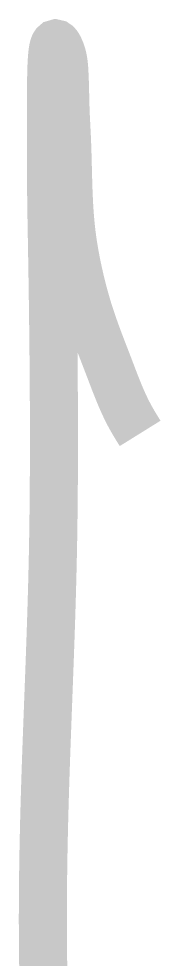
# Model space of a CAD drawing. Extents: x -192823 to 24985, y 78808 to 102574.
# Drawn here: x -67066.8 to -67021.9, y 93472.6 to 93763.5 of the extents above; entities that cross this region are included whole.
import ezdxf
from ezdxf.enums import TextEntityAlignment as Align

# ---------------------------------------------------------------- set-up
doc = ezdxf.new("R2010")
doc.units = 0
doc.header["$LTSCALE"] = 5
doc.header["$MEASUREMENT"] = 0
doc.layers.get('0').update_dxf_attribs({"linetype": 'CONTINUOUS', "lineweight": 25})
for name, color, linetype, lineweight in [('ISO', 153, 'CONTINUOUS', 15), ('LC ISO', 153, 'CONTINUOUS', 13), ('LC Net thay', 7, 'CONTINUOUS', 25), ('LC Text1', 3, 'CONTINUOUS', 20)]:
    doc.layers.add(name, color=color, linetype=linetype, lineweight=lineweight)
doc.styles.add('Khungten', font='', dxfattribs={"width": 0.9, "height": 5000})
doc.styles.add('Title', font='', dxfattribs={"width": 0.8})
doc.styles.get('Khungten').set_extended_font_data('.VnAvantH')
doc.styles.get('Title').set_extended_font_data('.VnBlackH')

# ---------------------------------------------------------------- blocks, each defined once
blk = doc.blocks.new('Mr. Giang')
at = {"layer": 'LC ISO', "const_width": 50}
blk.add_lwpolyline([(1171.784686251079, 1305.292677754653), (1170.815028960234, 1306.849628046077), (1169.846947660294, 1308.407401749842), (1168.882018342166, 1309.966822278286), (1167.921816996759, 1311.528713043764), (1166.967919614975, 1313.093897458588), (1166.021902187719, 1314.663198935111), (1165.085340705898, 1316.237440885674), (1164.159811160425, 1317.817446722631), (1163.246889542196, 1319.404039858292), (1162.018787433621, 1321.591210227637), (1161.465084914093, 1322.600234475546), (1160.597984542449, 1324.210757690339), (1159.746297524758, 1325.829309316501), (1158.909452406014, 1327.455575656083), (1158.086877731201, 1329.089243011079), (1157.278002045307, 1330.729997683556), (1156.482253893326, 1332.377525975518), (1155.699061820243, 1334.031514189021), (1154.927854371055, 1335.691648626097), (1154.16806009074, 1337.357615588742), (1153.419107524294, 1339.029101379036), (1152.680425216704, 1340.705792298971), (1151.951441712966, 1342.387374650614), (1151.231585558059, 1344.073534735972), (1150.520285296977, 1345.763958857081), (1149.816969474706, 1347.458333315966), (1149.121066636244, 1349.156344414689), (1148.432005326574, 1350.857678455245), (1147.749214090684, 1352.562021739686), (1147.072121473564, 1354.269060570048), (1146.400156020205, 1355.978481248353), (1145.732746275597, 1357.689970076637), (1145.069320784727, 1359.403213356923), (1144.409308092585, 1361.117897391248), (1143.752136744164, 1362.833708481662), (1143.097235284442, 1364.550332930161), (1142.444032258422, 1366.267457038807), (1141.791956211083, 1367.984767109625), (1141.140435687421, 1369.701949444636), (1140.488899232421, 1371.418690345877), (1139.836775391076, 1373.134676115383), (1139.019420543576, 1375.279436908119), (1138.528543368101, 1376.563163757183), (1137.871974871043, 1378.275427481358), (1137.214121251769, 1379.986586882864), (1136.555318931005, 1381.69684597755), (1135.895904329469, 1383.406408781253), (1135.236213867884, 1385.115479309812), (1134.576583966972, 1386.824261579091), (1133.917351047457, 1388.532959604926), (1133.25885153006, 1390.241777403169), (1132.601421835504, 1391.950918989656), (1131.945398384507, 1393.660588380239), (1131.291117597799, 1395.370989590768), (1130.394761457805, 1397.724844192521), (1129.98912660247, 1398.794797673873), (1129.342040941011, 1400.508521199108), (1128.697919773086, 1402.223558260582), (1128.057023288548, 1403.939968635495), (1127.419611677259, 1405.657812101045), (1126.785945129074, 1407.377148434419), (1126.15628383385, 1409.098037412831), (1125.530887981447, 1410.820538813495), (1124.910017761722, 1412.544712413595), (1124.293933364536, 1414.270617990347), (1123.682894979737, 1415.998315320935), (1123.077162797189, 1417.727864182559), (1122.476997006757, 1419.459324352447), (1121.882657798286, 1421.19275560777), (1121.294405361641, 1422.928217725757), (1120.712499886676, 1424.66577048358), (1120.13720156325, 1426.405473658465), (1119.568770581224, 1428.147387027613), (1119.007467130453, 1429.89157036821), (1118.623564208795, 1431.099242487387), (1117.907160873819, 1433.386947549619), (1117.368249966037, 1435.138126427644), (1116.836748542315, 1436.89157616673), (1116.312588074202, 1438.647253346512), (1115.795700033245, 1440.405114546592), (1115.286015890997, 1442.165116346601), (1114.783467119001, 1443.927215326157), (1114.287985188805, 1445.691368064865), (1113.799501571964, 1447.45753114237), (1113.317947740016, 1449.225661138262), (1112.843255164514, 1450.995714632157), (1112.37535531701, 1452.767648203703), (1111.914179669046, 1454.541418432488), (1111.459659692174, 1456.316981898144), (1111.011726857941, 1458.094295180305), (1110.570312637896, 1459.873314858557), (1110.135348503585, 1461.653997512534), (1109.706765926558, 1463.436299721853), (1109.284496378361, 1465.220178066132), (1108.868471330546, 1467.005589124988), (1108.458622254656, 1468.79248947804), (1108.054880622245, 1470.580835704904), (1107.657177904857, 1472.370584385199), (1107.423608637495, 1473.435095610516), (1106.879718084283, 1475.954130743835), (1106.500134206338, 1477.747887737543), (1106.126850396573, 1479.542953127008), (1105.760020637211, 1481.339316591507), (1105.399798910463, 1483.136967810319), (1105.046339198549, 1484.935896462723), (1104.699795483687, 1486.736092228012), (1104.360321748091, 1488.53754478545), (1104.028071973979, 1490.340243814315), (1103.703200143577, 1492.144178993915), (1103.385860239088, 1493.949340003498), (1103.076206242744, 1495.755716522373), (1102.774392136749, 1497.563298229804), (1102.480571903331, 1499.372074805068), (1102.194899524698, 1501.18203592746), (1101.917528983076, 1502.993171276241), (1101.648614260674, 1504.805470530708), (1101.388309339715, 1506.618923370136), (1101.136768202415, 1508.433519473805), (1100.894144830993, 1510.249248521007), (1100.660593207665, 1512.066100191007), (1100.533976155314, 1513.082789378315), (1100.221124128986, 1515.703113522146), (1100.014950775349, 1517.523207045829), (1099.817500297305, 1519.344300641052), (1099.628531376657, 1521.166350689624), (1099.447802695216, 1522.98931357338), (1099.275072934789, 1524.813145674142), (1099.110100777181, 1526.637803373748), (1098.952644904202, 1528.463243054019), (1098.802463997656, 1530.289421096764), (1098.659316739351, 1532.116293883833), (1098.522961811094, 1533.943817797034), (1098.393157894692, 1535.771949218204), (1098.269663671949, 1537.600644529166), (1098.152237824681, 1539.42986011174), (1098.040639034685, 1541.259552347764), (1097.934625983774, 1543.089677619061), (1097.833957353755, 1544.920192307451), (1097.738391826435, 1546.751052794772), (1097.647688083618, 1548.582215462832), (1097.561604807113, 1550.413636693468), (1097.468487876625, 1552.508902269745), (1097.40233305064, 1554.077083019635), (1097.328651042347, 1555.909042586056), (1097.258600626255, 1557.741133278877), (1097.191927768473, 1559.573336821844), (1097.128378435094, 1561.40563493869), (1097.06769859222, 1563.238009353144), (1097.009634205954, 1565.070441788939), (1096.953931242393, 1566.902913969805), (1096.900335667634, 1568.735407619475), (1096.84859344778, 1570.567904461666), (1096.798450548931, 1572.400386220137), (1096.749652937183, 1574.232834618606), (1096.701946578643, 1576.065231380803), (1096.655077439404, 1577.897558230461), (1096.60879148557, 1579.729796891325), (1096.562834683233, 1581.561929087099), (1096.516952998504, 1583.39393654154), (1096.470892397479, 1585.225800978382), (1096.424398846254, 1587.057504121342), (1096.377218310934, 1588.88902769415), (1096.329096757609, 1590.720353420539), (1096.279780152389, 1592.551463024253), (1096.229014461373, 1594.382338229025), (1096.176545650656, 1596.212960758571), (1096.122119686341, 1598.043312336638), (1096.065482534526, 1599.873374686942), (1096.00638016131, 1601.703129533229), (1095.944558532798, 1603.53255859923), (1095.87976361508, 1605.361643608663), (1095.811741374266, 1607.190366285273), (1095.740237776448, 1609.018708352792), (1095.664998787732, 1610.846651534951), (1095.607448012664, 1612.183559960588), (1095.502597553425, 1614.501322931447), (1095.416039540462, 1616.328218393131), (1095.326724246986, 1618.155007257662), (1095.235276749075, 1619.981832322626), (1095.14232212279, 1621.808836385597), (1095.048485444208, 1623.636162244152), (1094.9543917894, 1625.463952695893), (1094.860666234433, 1627.292350538379), (1094.767933855382, 1629.121498569213), (1094.676819728318, 1630.951539585956), (1094.587948929309, 1632.782616386196), (1094.501946534425, 1634.614871767508), (1094.419437619742, 1636.448448527495), (1094.341047261331, 1638.283489463715), (1094.267400535261, 1640.120137373773), (1094.222492906986, 1641.31153822992), (1094.136315263237, 1643.798629094063), (1094.078418846852, 1645.64011773422), (1094.024778807287, 1647.482663754386), (1093.974749903372, 1649.325933392209), (1093.927686893917, 1651.169592885293), (1093.882944537742, 1653.013308471244), (1093.839877593666, 1654.856746387681), (1093.797840820506, 1656.699572872209), (1093.756188977084, 1658.54145416246), (1093.714276822213, 1660.382056496041), (1093.671459114711, 1662.221046110556), (1093.627090613401, 1664.058089243625), (1093.580526077098, 1665.892852132865), (1093.531120264621, 1667.725001015884), (1093.478227934788, 1669.554202130298), (1093.42120384642, 1671.380121713728), (1093.359402758326, 1673.202426003765), (1093.292179429337, 1675.020781238056), (1093.218888618262, 1676.834853654192), (1093.138885083919, 1678.644309489778), (1093.051523585135, 1680.44881498246), (1092.940304896053, 1682.532016990217), (1092.851451087868, 1684.041865312869), (1092.731564590455, 1685.831652416803), (1092.588873918149, 1687.619329125902), (1092.41574899874, 1689.406828377815), (1092.204559760019, 1691.196083110176), (1091.947676129776, 1692.989026260648), (1091.637468035803, 1694.78759076688), (1091.266305405885, 1696.593709566522), (1090.826558167815, 1698.409315597221), (1090.310596249384, 1700.236341796642), (1089.710789578379, 1702.07672110242), (1089.370243991619, 1703.020815146946), (1088.25581705392, 1705.748212593192), (1087.456573688878, 1707.431046175956), (1086.539480389, 1709.080689161951), (1085.913178499612, 1709.996964062216), (1085.214726155806, 1710.774486585611), (1084.566277223054, 1711.224335745539), (1083.965932071287, 1711.361033394691), (1083.411791070442, 1711.199101385741), (1082.901954590448, 1710.753061571411), (1082.434523001242, 1710.037435804389), (1082.007596672754, 1709.066745937351), (1081.619275974922, 1707.855513823017), (1081.267661277673, 1706.418261314048), (1080.950852950947, 1704.769510263178), (1080.666951364669, 1702.923782523068), (1080.414056888783, 1700.895599946436), (1080.190269893213, 1698.699484385961), (1079.993690747896, 1696.349957694345), (1079.822419822766, 1693.861541724278), (1079.674557487757, 1691.248758328467), (1079.5482041128, 1688.526129359586), (1079.441460067824, 1685.708176670327), (1079.352425722773, 1682.809422113406), (1079.279201447577, 1679.844387541516), (1079.219887612162, 1676.827594807333), (1079.172584586467, 1673.77356576356), (1079.135392740425, 1670.696822262889), (1079.106412443973, 1667.611886158023), (1079.083744067038, 1664.533279301653), (1079.065487979553, 1661.475523546454), (1079.05205801371, 1658.911064798248), (1079.035096204314, 1655.476771632407), (1079.021337822117, 1652.547295105307), (1079.008460487863, 1649.664010413803), (1078.996454168534, 1646.826225793192), (1078.9853088311, 1644.033249478758), (1078.975014442545, 1641.284389705769), (1078.965560969845, 1638.57895470955), (1078.956938379982, 1635.916252725353), (1078.94913663993, 1633.295591988491), (1078.942145716669, 1630.716280734247), (1078.935955577177, 1628.177627197888), (1078.930556188434, 1625.678939614724), (1078.925937517415, 1623.21952622004), (1078.922089531104, 1620.798695249131), (1078.91900219647, 1618.415754937252), (1078.9166654805, 1616.070013519726), (1078.915069350168, 1613.760779231824), (1078.914203772453, 1611.487360308842), (1078.914058714335, 1609.249064986061), (1078.91462414279, 1607.045201498764), (1078.915890024797, 1604.875078082249), (1078.917846327339, 1602.73800297181), (1078.920483017386, 1600.633284402719), (1078.923790061917, 1598.560230610256), (1078.927757427922, 1596.518149829746), (1078.932375082363, 1594.50635029643), (1078.93763299223, 1592.524140245632), (1078.943521124493, 1590.570827912622), (1078.950029446142, 1588.645721532709), (1078.957147924143, 1586.748129341148), (1078.964866525482, 1584.877359573249), (1078.973175217131, 1583.032720464281), (1078.982063966075, 1581.213520249555), (1078.991522739289, 1579.419067164353), (1079.001541503748, 1577.648669443945), (1079.012110226437, 1575.901635323639), (1079.023218874332, 1574.177273038719), (1079.034857414408, 1572.474890824468), (1079.047015813649, 1570.793796916167), (1079.059684039026, 1569.133299549114), (1079.072852057526, 1567.492706958606), (1079.086509836119, 1565.871327379909), (1079.100647341786, 1564.268469048323), (1079.115254541508, 1562.683440199127), (1079.130321402264, 1561.115549067634), (1079.145837891028, 1559.564103889098), (1079.16179397478, 1558.028412898829), (1079.178179620497, 1556.507784332096), (1079.194984795162, 1555.001526424209), (1079.212199465748, 1553.508947410438), (1079.229813599236, 1552.029355526093), (1079.247817162602, 1550.562059006426), (1079.266200122829, 1549.106366086765), (1079.284952446888, 1547.661585002364), (1079.304064101766, 1546.227023988531), (1079.323525054435, 1544.801991280537), (1079.343325271873, 1543.385795113693), (1079.363454721064, 1541.97774372328), (1079.383903368982, 1540.577145344566), (1079.404661182607, 1539.183308212863), (1079.425718128913, 1537.79554056344), (1079.447064174885, 1536.413150631591), (1079.468689287497, 1535.035446652615), (1079.490583433728, 1533.661736861779), (1079.512736580556, 1532.291329494396), (1079.53513869496, 1530.923532785732), (1079.557779743917, 1529.557654971085), (1079.580649694408, 1528.193004285735), (1079.603738513413, 1526.828888964982), (1079.627036167902, 1525.464617244107), (1079.65053262486, 1524.099497358392), (1079.674217851267, 1522.732837543134), (1079.698081814096, 1521.363946033631), (1079.722114480324, 1519.992131065135), (1079.746305816938, 1518.616700872973), (1079.770645790908, 1517.236963692411), (1079.795124369216, 1515.852227758734), (1079.819731518838, 1514.461801307237), (1079.844457206755, 1513.064992573217), (1079.869291399944, 1511.661109791942), (1079.893307607974, 1510.301402869316), (1079.919246109382, 1508.829495137554), (1079.944351803612, 1507.401161927022), (1079.969536173566, 1505.964524322132), (1079.994794244676, 1504.519645071668), (1080.020121042397, 1503.066586924425), (1080.045511592162, 1501.605412629187), (1080.070960919418, 1500.13618493475), (1080.096464049609, 1498.658966589911), (1080.122016008175, 1497.173820343453), (1080.14761182056, 1495.680808944173), (1080.173246512204, 1494.179995140853), (1080.198915108551, 1492.67144168229), (1080.224612635046, 1491.155211317282), (1080.250334117126, 1489.631366794596), (1080.276074580239, 1488.099970863043), (1080.301829049829, 1486.561086271421), (1080.327592551334, 1485.014775768498), (1080.353360110196, 1483.461102103086), (1080.37912675186, 1481.900128023951), (1080.404887501768, 1480.331916279921), (1080.430637385366, 1478.756529619747), (1080.456371428089, 1477.174030792244), (1080.482084655388, 1475.584482546206), (1080.507772092697, 1473.987947630402), (1080.53342876547, 1472.384488793645), (1080.559049699139, 1470.774168784715), (1080.584629919151, 1469.15705035241), (1080.610164450949, 1467.533196245513), (1080.635648319971, 1465.902669212806), (1080.661076551664, 1464.265532003101), (1080.686444171475, 1462.621847365194), (1080.711746204836, 1460.971678047839), (1080.736977677199, 1459.315086799862), (1080.762133614004, 1457.652136370045), (1080.78720904069, 1455.982889507172), (1080.812198982701, 1454.307408960039), (1080.83709846548, 1452.625757477428), (1080.861902514472, 1450.937997808151), (1080.886606155119, 1449.244192700975), (1080.911204412861, 1447.544404904699), (1080.935692313143, 1445.838697168134), (1080.960064881405, 1444.127132240032), (1080.984317143092, 1442.40977286922), (1081.008444123645, 1440.686681804467), (1081.032440848509, 1438.957921794582), (1081.056302343125, 1437.223555588335), (1081.080023632933, 1435.483645934522), (1081.103599743381, 1433.738255581955), (1081.127025699911, 1431.987447279402), (1081.150296527961, 1430.23128377566), (1081.173407252973, 1428.469827819511), (1081.196352900396, 1426.703142159767), (1081.21912849567, 1424.93128954521), (1081.241729064237, 1423.154332724622), (1081.264149631539, 1421.372334446817), (1081.28638522302, 1419.58535746056), (1081.308430864119, 1417.79346451465), (1081.330281580281, 1415.996718357869), (1081.351932396956, 1414.195181739041), (1081.373378339571, 1412.388917406923), (1081.394614433582, 1410.577988110309), (1081.415635704426, 1408.762456598012), (1081.436437177546, 1406.9423856188), (1081.457013878387, 1405.117837921484), (1081.477360832385, 1403.288876254833), (1081.49747306499, 1401.455563367657), (1081.517345601642, 1399.617962008739), (1081.536973467785, 1397.776134926862), (1081.556351688859, 1395.930144870836), (1081.575475290308, 1394.080054589446), (1081.594339297571, 1392.225926831458), (1081.612938736098, 1390.367824345698), (1081.631268631327, 1388.505809880935), (1081.649324008702, 1386.63994618598), (1081.66709989366, 1384.770296009602), (1081.684591311652, 1382.896922100596), (1081.701793288118, 1381.01988720776), (1081.718700848496, 1379.139254079892), (1081.735309018236, 1377.255085465758), (1081.751612822775, 1375.36744411417), (1081.767607287557, 1373.476392773927), (1081.783287438026, 1371.581994193794), (1081.798648299621, 1369.684311122571), (1081.813684897789, 1367.783406309067), (1081.828392257973, 1365.879342502051), (1081.842765405612, 1363.97218245032), (1081.856799366146, 1362.061988902656), (1081.870489165027, 1360.148824607871), (1081.883829827689, 1358.232752314748), (1081.896816379581, 1356.313834772083), (1081.909443846141, 1354.392134728644), (1081.921707252811, 1352.467714933244), (1081.933601625038, 1350.540638134664), (1081.945121988262, 1348.6109670817), (1081.956263367925, 1346.678764523137), (1081.967020789473, 1344.744093207771), (1081.977389278345, 1342.807015884398), (1081.987363859983, 1340.867595301801), (1081.996939559831, 1338.925894208764), (1082.006111403335, 1336.981975354097), (1082.014874415935, 1335.035901486582), (1082.023223623071, 1333.087735355002), (1082.031154050185, 1331.137539708156), (1082.038660722726, 1329.185377294838), (1082.045738666135, 1327.231310863831), (1082.052382905849, 1325.27540316392), (1082.058588467316, 1323.317716943928), (1082.064350375977, 1321.35831495261), (1082.069663657273, 1319.397259938762), (1082.074523336647, 1317.434614651197), (1082.078924439546, 1315.470441838682), (1082.082861991406, 1313.504804250028), (1082.086331017674, 1311.537764634004), (1082.089326543792, 1309.569385739421), (1082.091843595201, 1307.599730315063), (1082.093877197347, 1305.628861109724), (1082.095422375671, 1303.656840872188), (1082.096474155611, 1301.683732351238), (1082.097027562615, 1299.709598295685), (1082.097077622126, 1297.734501454312), (1082.096619359582, 1295.7585045759), (1082.09564780043, 1293.781670409262), (1082.094157970113, 1291.804061703166), (1082.092144894067, 1289.825741206423), (1082.089603597744, 1287.8467716678), (1082.086529106577, 1285.86721583611), (1082.082916446018, 1283.887136460135), (1082.0787606415, 1281.906596288658), (1082.074056718474, 1279.925658070489), (1082.068799702379, 1277.944384554412), (1082.062984618657, 1275.962838489208), (1082.056606492752, 1273.981082623662), (1082.049660350108, 1271.999179706597), (1082.042141216161, 1270.017192486769), (1082.034044116362, 1268.035183712987), (1082.025364076148, 1266.05321613405), (1082.016096120963, 1264.071352498726), (1082.006235276252, 1262.089655555825), (1081.995776567455, 1260.108188054131), (1081.984715020014, 1258.127012742426), (1081.973045659375, 1256.14619236952), (1081.96076351098, 1254.165789684197), (1081.947863600269, 1252.18586743524), (1081.934340952681, 1250.206488371431), (1081.920190593668, 1248.227715241595), (1081.905407548667, 1246.249610794487), (1081.889986843122, 1244.272237778917), (1081.873923502475, 1242.295658943683), (1081.857212552169, 1240.319937037553), (1081.839849017643, 1238.345134809338), (1081.821827924347, 1236.371315007821), (1081.803144297722, 1234.398540381797), (1081.7837931632, 1232.426873680038), (1081.76376954624, 1230.456377651366), (1081.743068472273, 1228.487115044551), (1081.721684966746, 1226.51914860839), (1081.699614055099, 1224.552541091665), (1081.676850762776, 1222.587355243188), (1081.65339011522, 1220.623653811726), (1081.629227137873, 1218.661499546077), (1081.604356856182, 1216.700955195051), (1081.578774295584, 1214.742083507418), (1081.552474481521, 1212.784947231975), (1081.525452439437, 1210.829609117502), (1081.497703194779, 1208.876131912813), (1081.469221772988, 1206.924578366688), (1081.440003199502, 1204.975011227913), (1081.410042499764, 1203.027493245282), (1081.379334699219, 1201.082087167578), (1081.347874823316, 1199.138855743613), (1081.315657897486, 1197.197861722156), (1081.282678947178, 1195.259167852017), (1081.235967972512, 1192.591067404953), (1081.214415629139, 1191.388928183381), (1081.17913003921, 1189.457454702313), (1081.143084963859, 1187.528395639225), (1081.106289263681, 1185.60172943416), (1081.068751799271, 1183.677434527191), (1081.030481431215, 1181.755489358375), (1080.991487020108, 1179.835872367771), (1080.951777426546, 1177.918561995466), (1080.911361511118, 1176.003536681488), (1080.87024813442, 1174.090774865925), (1080.828446157041, 1172.18025498882), (1080.785964439574, 1170.271955490247), (1080.742811842608, 1168.365854810248), (1080.698997226745, 1166.461931388925), (1080.65452945257, 1164.560163666307), (1080.609417380678, 1162.660530082452), (1080.563669871658, 1160.763009077448), (1080.517295786112, 1158.867579091352), (1080.470303984621, 1156.974218564207), (1080.422703327781, 1155.082905936088), (1080.374502676188, 1153.19361964705), (1080.325710890431, 1151.306338137169), (1080.276336831102, 1149.421039846485), (1080.226389358801, 1147.537703215087), (1080.17587733411, 1145.656306683018), (1080.124809617625, 1143.776828690337), (1080.073195069941, 1141.899247677116), (1080.021042551655, 1140.023542083426), (1079.968360923345, 1138.149690349299), (1079.915159045617, 1136.277670914835), (1079.861445779057, 1134.407462220063), (1079.807229984257, 1132.53904270507), (1079.752520521813, 1130.672390809899), (1079.697326252316, 1128.80748497461), (1079.641656036359, 1126.944303639289), (1079.585518734532, 1125.082825243978), (1079.528923207433, 1123.223028228751), (1079.471878315645, 1121.364891033653), (1079.414392919772, 1119.508392098769), (1079.356475880395, 1117.653509864129), (1079.298136058118, 1115.800222769833), (1079.239382313524, 1113.948509255913), (1079.180223507212, 1112.098347762453), (1079.120668499771, 1110.249716729498), (1079.060726151789, 1108.402594597108), (1079.000405323872, 1106.556959805366), (1078.939714876597, 1104.712790794318), (1078.878663670566, 1102.870066004022), (1078.81726056637, 1101.02876387455), (1078.755514424601, 1099.188862845975), (1078.69343410585, 1097.350341358326), (1078.631028470707, 1095.513177851689), (1078.568306379773, 1093.677350766124), (1078.50527669363, 1091.842838541688), (1078.441948272882, 1090.009619618453), (1078.378329978112, 1088.177672436463), (1078.314430669915, 1086.346975435792), (1078.250259208886, 1084.517507056511), (1078.185824455615, 1082.689245738663), (1078.121135270696, 1080.862169922307), (1078.056200514722, 1079.03625804753), (1077.991029048283, 1077.211488554376), (1077.92562973197, 1075.387839882903), (1077.860011426381, 1073.565290473197), (1077.794182992104, 1071.743818765288), (1077.728153289733, 1069.923403199262), (1077.661931179861, 1068.104022215179), (1077.595525523082, 1066.28565425308), (1077.528945179983, 1064.46827775304), (1077.462199011161, 1062.651871155131), (1077.39529587721, 1060.836412899409), (1077.328244638718, 1059.021881425935), (1077.261054156279, 1057.208255174766), (1077.193733290487, 1055.395512585973), (1077.126290901933, 1053.583632099602), (1077.058735851208, 1051.772592155724), (1076.991076998908, 1049.962371194412), (1076.923323205623, 1048.152947655709), (1076.855483331947, 1046.344299979703), (1076.787566238471, 1044.536406606423), (1076.719580785787, 1042.729245975956), (1076.651535834493, 1040.922796528359), (1076.583440245173, 1039.117036703676), (1076.515302878424, 1037.311944941995), (1076.447132594838, 1035.507499683359), (1076.378938255008, 1033.703679367841), (1076.310728719525, 1031.900462435498), (1076.242512848984, 1030.097827326388), (1076.174299503978, 1028.295752480585), (1076.106097545094, 1026.494216338146), (1076.037915832928, 1024.69319733913), (1075.969763228073, 1022.892673923594), (1075.901648591122, 1021.092624531611), (1075.833580782668, 1019.293027603238), (1075.765568663297, 1017.493861578536), (1075.697621093609, 1015.695104897574), (1075.629746934194, 1013.896736000398), (1075.561955045644, 1012.098733327094), (1075.494254288551, 1010.301075317691), (1075.426653523511, 1008.503740412292), (1075.359161611109, 1006.706707050924), (1075.291787411946, 1004.909953673661), (1075.224539786607, 1003.11345872056), (1075.15742759569, 1001.317200631695), (1075.090459699785, 999.5211578471226), (1075.023644959485, 997.7253088069015), (1074.956992235384, 995.9296319511043), (1074.89051038807, 994.1341057197749), (1074.824208278143, 992.3387085529992), (1074.758094766185, 990.5434188908077), (1074.6921787128, 988.7482151732861), (1074.626468978574, 986.9530758404933), (1074.560974424098, 985.1579793324877), (1074.495703909964, 983.3629040893268), (1074.430666296772, 981.567828551083), (1074.36587044511, 979.7727311578144), (1074.301325215571, 977.9775903495793), (1074.237039468744, 976.1823845664358), (1074.173022065221, 974.3870922484571), (1074.109281865602, 972.5916918356997), (1074.045827730476, 970.7961617682222), (1073.982668520434, 969.000480486098), (1073.919813096067, 967.2046264293699), (1073.857270317973, 965.4085780381251), (1073.795049046735, 963.6123137523932), (1073.733158142957, 961.8158120122748), (1073.671606467225, 960.0190512577997), (1073.610402880128, 958.2220099290405), (1073.549556242267, 956.4246664660695), (1073.489075414231, 954.6269993089297), (1073.428969256609, 952.8289868976949), (1073.369246630001, 951.030607672436), (1073.309916394988, 949.2318400731842), (1073.250987412177, 947.4326625400386), (1073.192468542147, 945.6330535130451), (1073.134368645499, 943.8329914322603), (1073.07669658282, 942.0324547377429), (1073.019461214708, 940.2314218695649), (1072.962671401751, 938.4298712677851), (1072.906336004544, 936.6277813724755), (1072.85046388368, 934.8251306236793), (1072.795063899748, 933.021897461485), (1072.740144913344, 931.2180603259201), (1072.685715785058, 929.4135976570726), (1072.63178537548, 927.6084878949862), (1072.578362545209, 925.8027094797324), (1072.525456154835, 923.996240851385), (1072.473075064952, 922.1890604499858), (1072.421228136147, 920.3811467156097), (1072.369924229018, 918.5724780883129), (1072.319172204155, 916.7630330081693), (1072.275924973453, 915.2045110317406), (1072.21935878247, 913.141735381753), (1072.170312975141, 911.3298773100566), (1072.121850487652, 909.5172271736196), (1072.073978308355, 907.7037964312299), (1072.0267034256, 905.8895965416443), (1071.980032827718, 904.0746389636095), (1071.933973503062, 902.2589351558968), (1071.888532439974, 900.442496577266), (1071.8437166268, 898.6253346864748), (1071.799533051882, 896.8074609422827), (1071.755988703563, 894.9888868034632), (1071.713090570191, 893.1696237287597), (1071.670845640109, 891.3496831769455), (1071.629260901661, 889.5290766067797), (1071.588343343189, 887.7078154770059), (1071.548099953039, 885.8859112464129), (1071.508537719558, 884.0633753737434), (1071.469663631085, 882.2402193177577), (1071.43148467597, 880.4164545372273), (1071.394007842552, 878.5920924909126), (1071.357240119177, 876.7671446375568), (1071.321188494195, 874.9416224359472), (1071.285859955939, 873.1155373448148), (1071.251261492762, 871.2889008229465), (1071.217400093005, 869.4617243290863), (1071.184282745014, 867.6340193220078), (1071.15191643713, 865.8057972604554), (1071.120308157698, 863.9770696032019), (1071.089464895068, 862.1478478090057), (1071.059393637577, 860.3181433366408), (1071.030101373574, 858.4879676448359), (1071.001595091398, 856.65733219238), (1070.973881779403, 854.8262484380302), (1070.946968425922, 852.9947278405325), (1070.920862019305, 851.1627818586587), (1070.895569547897, 849.3304219511679), (1070.87109800004, 847.4976595768337), (1070.847454364078, 845.6645061943855), (1070.824645628358, 843.8309732626103), (1070.80267878122, 841.9970722402538), (1070.781560811013, 840.1628145861027), (1070.761298706078, 838.3282117588867), (1070.74189945476, 836.493275217379), (1070.723370045406, 834.6580164203385), (1070.705717466355, 832.8224468265239), (1070.688948705956, 830.9865778947083), (1070.67307075255, 829.1504210836363), (1070.658090594485, 827.3139878520951), (1070.644015220101, 825.4772896588145), (1070.63085161774, 823.6403379625685), (1070.618606775755, 821.8031442221145), (1070.607287682485, 819.9657198962113), (1070.596901326274, 818.1280764436333), (1070.587454695469, 816.290225323138), (1070.578954778411, 814.4521779934703), (1070.571408563445, 812.6139459134033), (1070.564823038917, 810.7755405416951), (1070.559205193172, 808.9369733371047), (1070.554562014549, 807.0982557584064), (1070.550900491401, 805.2593992643424), (1070.548227612061, 803.4204153136734), (1070.546550364884, 801.5813153651857), (1070.545875738207, 799.7421108776093), (1070.546210720376, 797.9028133097179), (1070.547562299736, 796.0634341202697), (1070.549937464632, 794.2239847680382), (1070.553343203407, 792.3844767117673), (1070.557786504407, 790.5449214102305), (1070.563274355974, 788.7053303221717), (1070.569813746456, 786.8657149063786), (1070.577411664194, 785.026086621581), (1070.586075097532, 783.186456926567), (1070.595811034813, 781.346837280066), (1070.606626464385, 779.5072391408798), (1070.618528374591, 777.6676739677389), (1070.631523753775, 775.8281532194012), (1070.645619590279, 773.9886883546551), (1070.660822872455, 772.1492908322437), (1070.677140588637, 770.309972110927), (1070.694579727175, 768.470743649463), (1070.713147276411, 766.6316169066108), (1070.732850224693, 764.7926033411575), (1070.753695560361, 762.9537144118333), (1070.775690271759, 761.114961577397), (1070.798841347235, 759.2763562966359), (1070.823155775134, 757.4379100283088), (1070.848640543795, 755.599634231145), (1070.875302641564, 753.7615403639336), (1070.903149056791, 751.9236398854312), (1070.932186777812, 750.0859442543838), (1070.962422792972, 748.2484649295643), (1070.993864090626, 746.4112133697445), (1071.026517659102, 744.5742010336562), (1071.065129779749, 742.48564476971), (1071.095486737871, 740.9009381552678), (1071.131793457254, 739.0646967241544), (1071.16929127281, 737.228710560461), (1071.207960801116, 735.3929751310473), (1071.247782658755, 733.5574859027581), (1071.288737462306, 731.7222383424676)], dxfattribs=at)
blk = doc.blocks.new('ha tang Nui Beo')
at = {"layer": 'ISO', "xscale": 0.5, "yscale": 0.5, "zscale": 0.5}
blk.add_blockref('Mr. Giang', (37323.9585132584, -842.821463698463), dxfattribs=at)
at = {"color": 7, "style": 'Khungten', "width": 0.8}
for tag, p in [('REVISION', (39498.75262444746, -10746.30395446718)), ('NGAYHT', (39546.0741361035, -11609.37091637403))]:
    blk.add_attdef(tag, text='', height=199.998925739526, dxfattribs=at).set_placement(p, align=Align.CENTER)
at = {"layer": 'LC Text1', "style": 'Title', "width": 1.48591522556321}
for tag, p, p2 in [('TENBANVE1', (36912.65764486324, -8885.760238945484), (40339.14494543802, -8885.760238945484)), ('TENBANVE2', (36912.65764486324, -9562.465564332902), (40339.14494543802, -9562.465564332902))]:
    blk.add_attdef(tag, text='', height=249.9999935159641, dxfattribs=at).set_placement(p, p2, align=Align.FIT)
at = {"layer": 'LC Text1', "style": 'Title', "width": 0.7}
blk.add_attdef('SOBANVE', text='', height=249.9999935159641, dxfattribs=at).set_placement((39561.9822352482, -13896.18071823567), align=Align.CENTER)

msp = doc.modelspace()

# ---------------------------------------------------------------- block references
at = {"layer": 'LC Net thay', "xscale": 0.5939393785367624, "yscale": 0.5939393785367624, "zscale": 0.5939393785367624}
msp.add_blockref('ha tang Nui Beo', (-89545.4365735079, 93748.19128977858), dxfattribs=at)

doc.saveas('drawing.dxf')
